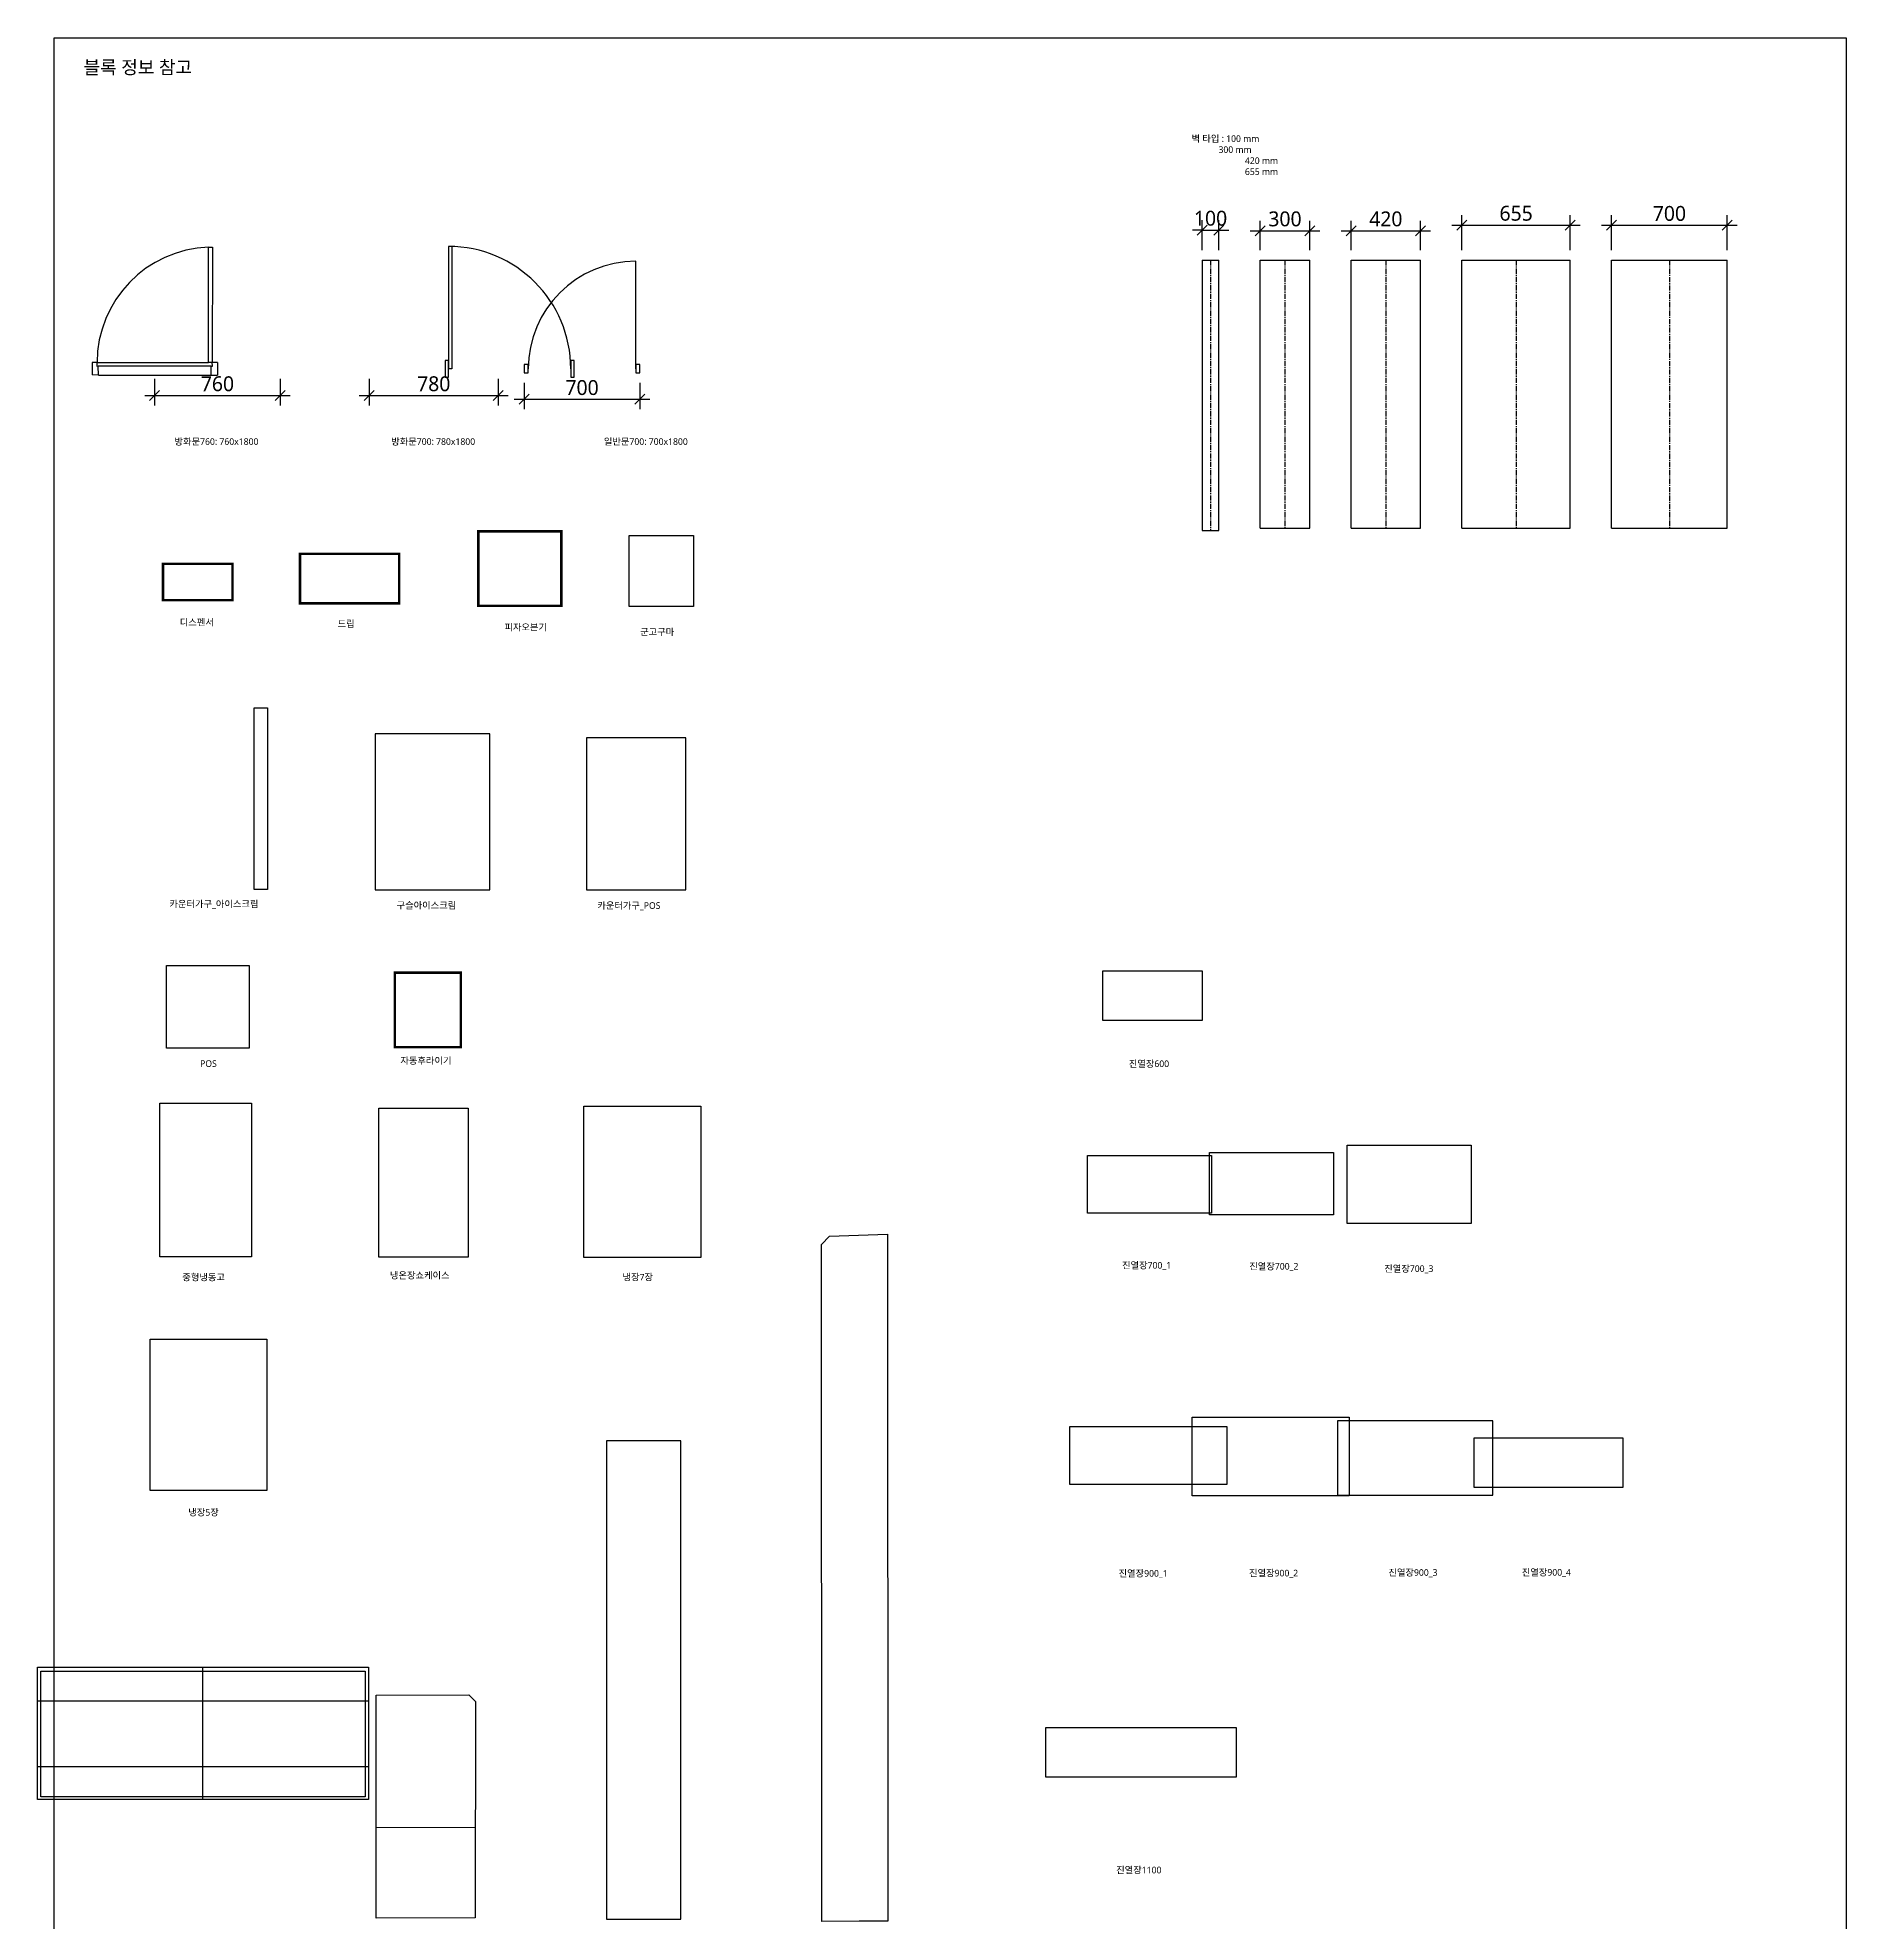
# Model space of a CAD drawing. Header units: millimetres. Extents: x -12197 to 16299, y 121 to 20016.
# Drawn here: x -12197 to -1259, y 7554 to 18950 of the extents above; entities that cross this region are included whole.
import ezdxf

# ---------------------------------------------------------------- set-up
doc = ezdxf.new("R2010")
doc.units = ezdxf.units.MM
doc.linetypes.add('CENTER', pattern=[50.8, 31.75, -6.35, 6.35, -6.35])
doc.layers.get('Defpoints').update_dxf_attribs({"color": 1})
for name, color, linetype in [('Interior - Lamp', 7, 'Continuous'), ('Legend', 7, 'Continuous'), ('PIA0-DIM', 212, 'Continuous'), ('WALL 100 CENTERLINE', 202, 'CENTER'), ('WALL 300 CENTERLINE', 212, 'CENTER'), ('WALL 420 CENTERLINE', 222, 'CENTER'), ('WALL 655 CENTERLINE', 232, 'CENTER'), ('WALL 700 CENTERLINE', 242, 'CENTER'), ('wall_100', 3, 'Continuous'), ('wall_300', 6, 'Continuous'), ('wall_420', 2, 'Continuous'), ('wall_655', 4, 'Continuous'), ('wall_700', 5, 'Continuous'), ('경집기', 151, 'Continuous'), ('곤도라-경량렉', 130, 'Continuous'), ('노벨티', 150, 'Continuous'), ('바닥', 251, 'Continuous'), ('방화문 760x1800', 7, 'Continuous'), ('방화문 780x1800', 7, 'Continuous'), ('일반문 700x1800', 170, 'Continuous'), ('중장비', 211, 'Continuous'), ('카운터가구', 6, 'Continuous'), ('커피', 34, 'Continuous'), ('컨셉장비', 33, 'Continuous')]:
    doc.layers.add(name, color=color, linetype=linetype)
doc.layers.get('바닥').off()
doc.styles.add('맑은고딕_보통', font='malgun.ttf')
doc.dimstyles.new('L-60', dxfattribs={"dimscale": 60, "dimtxt": 1.5, "dimasz": 1, "dimexe": 1, "dimexo": 1, "dimgap": 0.4, "dimtad": 1, "dimdec": 0, "dimrnd": 0.05, "dimdsep": 46, "dimlunit": 6, "dimtxsty": '맑은고딕_보통', "dimblk": 'OBLIQUE', "dimcen": 2.5, "dimdle": 1, "dimclrd": 1, "dimclre": 1, "dimclrt": 3, "dimadec": 0, "dimazin": 0, "dimtfac": 1, "dimtdec": 0, "dimtix": 1, "dimtmove": 2, "dimatfit": 3, "dimldrblk": 'DOT', "dimfxl": 1, "dimlwd": -1, "dimlwe": -1, "dimarcsym": 0})

# ---------------------------------------------------------------- blocks, each defined once
blk = doc.blocks.new('_Oblique')
at = {"color": 0, "linetype": 'ByBlock', "lineweight": -2}
blk.add_line((-0.5, -0.5), (0.5, 0.5), dxfattribs=at)
blk = doc.blocks.new('*D51')
at = {"color": 1, "transparency": 16777216}
for p, q in [((-3644, 17817), (-2869, 17817)), ((-3584, 17665), (-3584, 17877)), ((-2929, 17665), (-2929, 17877))]:
    blk.add_line(p, q, dxfattribs=at)
at = {"layer": 'Defpoints', "color": 0, "transparency": 16777216}
for p in [(-2929, 17817), (-3584, 17605), (-2929, 17605)]:
    blk.add_point(p, dxfattribs=at)
at = {"color": 1, "transparency": 16777216, "xscale": 60, "yscale": 60, "zscale": 60, "rotation": 180}
blk.add_blockref('_Oblique', (-3584, 17817), dxfattribs=at)
at = {"color": 1, "transparency": 16777216, "xscale": 60, "yscale": 60, "zscale": 60}
blk.add_blockref('_Oblique', (-2929, 17817), dxfattribs=at)
at = {"color": 3, "transparency": 16777216, "insert": (-3256, 17888), "char_height": 90, "attachment_point": 5, "style": '맑은고딕_보통'}
blk.add_mtext('655', dxfattribs=at)
blk = doc.blocks.new('_Dot')
at = {"color": 0, "linetype": 'ByBlock', "lineweight": -2}
blk.add_line((-0.5, 0), (-1, 0), dxfattribs=at)
at = {"color": 0, "linetype": 'ByBlock', "const_width": 0.5}
blk.add_lwpolyline([(-0.25, 0, 1), (0.25, 0, 1)], format="xyb", close=True, dxfattribs=at)
blk = doc.blocks.new('*D52')
at = {"color": 1, "transparency": 16777216}
for p, q in [((-5154, 17787), (-5214, 17787)), ((-5154, 17665), (-5154, 17847)), ((-5154, 17787), (-5054, 17787)), ((-5054, 17665), (-5054, 17847)), ((-5054, 17787), (-4994, 17787))]:
    blk.add_line(p, q, dxfattribs=at)
at = {"layer": 'Defpoints', "color": 0, "transparency": 16777216}
for p in [(-5054, 17787), (-5154, 17605), (-5054, 17605)]:
    blk.add_point(p, dxfattribs=at)
at = {"color": 1, "transparency": 16777216, "xscale": 60, "yscale": 60, "zscale": 60}
blk.add_blockref('_Oblique', (-5154, 17787), dxfattribs=at)
at = {"color": 1, "transparency": 16777216, "xscale": 60, "yscale": 60, "zscale": 60, "rotation": 180}
blk.add_blockref('_Oblique', (-5054, 17787), dxfattribs=at)
at = {"color": 3, "transparency": 16777216, "insert": (-5104, 17858), "char_height": 90, "attachment_point": 5, "style": '맑은고딕_보통'}
blk.add_mtext('100', dxfattribs=at)
blk = doc.blocks.new('*D53')
at = {"color": 1, "transparency": 16777216}
for p, q in [((-4864, 17783), (-4444, 17783)), ((-4804, 17665), (-4804, 17843)), ((-4504, 17665), (-4504, 17843))]:
    blk.add_line(p, q, dxfattribs=at)
at = {"layer": 'Defpoints', "color": 0, "transparency": 16777216}
for p in [(-4504, 17783), (-4804, 17605), (-4504, 17605)]:
    blk.add_point(p, dxfattribs=at)
at = {"color": 1, "transparency": 16777216, "xscale": 60, "yscale": 60, "zscale": 60, "rotation": 180}
blk.add_blockref('_Oblique', (-4804, 17783), dxfattribs=at)
at = {"color": 1, "transparency": 16777216, "xscale": 60, "yscale": 60, "zscale": 60}
blk.add_blockref('_Oblique', (-4504, 17783), dxfattribs=at)
at = {"color": 3, "transparency": 16777216, "insert": (-4654, 17854), "char_height": 90, "attachment_point": 5, "style": '맑은고딕_보통'}
blk.add_mtext('300', dxfattribs=at)
blk = doc.blocks.new('*D54')
at = {"color": 1, "transparency": 16777216}
for p, q in [((-4314, 17783), (-3774, 17783)), ((-4254, 17665), (-4254, 17843)), ((-3834, 17665), (-3834, 17843))]:
    blk.add_line(p, q, dxfattribs=at)
at = {"layer": 'Defpoints', "color": 0, "transparency": 16777216}
for p in [(-3834, 17783), (-4254, 17605), (-3834, 17605)]:
    blk.add_point(p, dxfattribs=at)
at = {"color": 1, "transparency": 16777216, "xscale": 60, "yscale": 60, "zscale": 60, "rotation": 180}
blk.add_blockref('_Oblique', (-4254, 17783), dxfattribs=at)
at = {"color": 1, "transparency": 16777216, "xscale": 60, "yscale": 60, "zscale": 60}
blk.add_blockref('_Oblique', (-3834, 17783), dxfattribs=at)
at = {"color": 3, "transparency": 16777216, "insert": (-4044, 17854), "char_height": 90, "attachment_point": 5, "style": '맑은고딕_보통'}
blk.add_mtext('420', dxfattribs=at)
blk = doc.blocks.new('*D55')
at = {"color": 1, "transparency": 16777216}
for p, q in [((-2739, 17817), (-1919, 17817)), ((-2679, 17665), (-2679, 17877)), ((-1979, 17665), (-1979, 17877))]:
    blk.add_line(p, q, dxfattribs=at)
at = {"layer": 'Defpoints', "color": 0, "transparency": 16777216}
for p in [(-1979, 17817), (-2679, 17605), (-1979, 17605)]:
    blk.add_point(p, dxfattribs=at)
at = {"color": 1, "transparency": 16777216, "xscale": 60, "yscale": 60, "zscale": 60, "rotation": 180}
blk.add_blockref('_Oblique', (-2679, 17817), dxfattribs=at)
at = {"color": 1, "transparency": 16777216, "xscale": 60, "yscale": 60, "zscale": 60}
blk.add_blockref('_Oblique', (-1979, 17817), dxfattribs=at)
at = {"color": 3, "transparency": 16777216, "insert": (-2329, 17887), "char_height": 90, "attachment_point": 5, "style": '맑은고딕_보통'}
blk.add_mtext('700', dxfattribs=at)
blk = doc.blocks.new('*U72')
at = {"layer": '방화문 760x1800'}
for p, q in [((-669, -289), (-64, 10)), ((-41, -3), (-652, -306)), ((-628, -354), (-17, -51))]:
    blk.add_line(p, q, dxfattribs=at)
at = {"layer": '방화문 760x1800', "color": 3}
for p, q in [((-34, 0), (-44, 20)), ((-41, -3), (-34, 0)), ((-17, 34), (17, -34)), ((-17, -51), (-41, -3)), ((-17, -51), (17, -34)), ((-696, -303), (-662, -370)), ((-658, -310), (-669, -289)), ((-652, -306), (-658, -310)), ((-628, -354), (-652, -306)), ((-628, -354), (-662, -370))]:
    blk.add_line(p, q, dxfattribs=at)
at = {"layer": '방화문 760x1800', "color": 4}
blk.add_lwpolyline([(-374, 635), (-353, 645), (-44, 20), (-64, 10)], close=True, dxfattribs=at)
at = {"layer": '방화문 760x1800', "color": 3, "ltscale": 1000}
for points in [[(-17, 34), (-44, 20)], [(-669, -289), (-696, -303)]]:
    blk.add_lwpolyline(points, dxfattribs=at)
at = {"layer": '방화문 760x1800', "color": 1, "ltscale": 1000}
blk.add_arc((-43, 20), 698, 118.2771, 206.3435, dxfattribs=at)
blk = doc.blocks.new('*U70')
at = {"layer": '일반문 700x1800', "linetype": 'ByBlock', "ltscale": 300}
for p, q in [((25, 0), (-25, 0)), ((25, -25), (25, 0)), ((0, -25), (-650, -25)), ((-25, 0), (-25, -25)), ((-25, -25), (25, -25)), ((25, -675), (-25, -675)), ((-25, -675), (-25, -700)), ((25, -700), (25, -675)), ((-25, -700), (25, -700))]:
    blk.add_line(p, q, dxfattribs=at)
blk.add_arc((0, -25), 650, 180, 270, dxfattribs=at)
blk = doc.blocks.new('*U71')
at = {"layer": '방화문 780x1800', "ltscale": 400}
blk.add_line((20, 740), (20, 0), dxfattribs=at)
blk.add_lwpolyline([(40, 740), (40, 0), (20, 0)], dxfattribs=at)
for points in [[(20, 50), (0, 50), (0, -50), (20, -50)], [(780, 50), (760, 50), (760, -50), (780, -50)]]:
    blk.add_lwpolyline(points, close=True, dxfattribs=at)
at = {"layer": '방화문 780x1800', "color": 1}
blk.add_arc((20, 0), 740, 0, 90, dxfattribs=at)
blk = doc.blocks.new('*D57')
at = {"layer": 'Defpoints', "color": 0, "transparency": 16777216}
for p in [(-10192, 16948), (-9412, 16948), (-9412, 16787)]:
    blk.add_point(p, dxfattribs=at)
at = {"layer": 'PIA0-DIM', "color": 1, "transparency": 16777216}
for p, q in [((-10192, 16888), (-10192, 16727)), ((-9412, 16888), (-9412, 16727)), ((-10252, 16787), (-9352, 16787))]:
    blk.add_line(p, q, dxfattribs=at)
at = {"layer": 'PIA0-DIM', "color": 1, "transparency": 16777216, "xscale": 60, "yscale": 60, "zscale": 60, "rotation": 180}
blk.add_blockref('_Oblique', (-10192, 16787), dxfattribs=at)
at = {"layer": 'PIA0-DIM', "color": 1, "transparency": 16777216, "xscale": 60, "yscale": 60, "zscale": 60}
blk.add_blockref('_Oblique', (-9412, 16787), dxfattribs=at)
at = {"layer": 'PIA0-DIM', "color": 3, "transparency": 16777216, "insert": (-9802, 16857), "char_height": 90, "attachment_point": 5, "style": '맑은고딕_보통'}
blk.add_mtext('780', dxfattribs=at)
blk = doc.blocks.new('*D58')
at = {"layer": 'Defpoints', "color": 0, "transparency": 16777216}
for p in [(-11490, 16948), (-10730, 16948), (-10730, 16786)]:
    blk.add_point(p, dxfattribs=at)
at = {"layer": 'PIA0-DIM', "color": 1, "transparency": 16777216}
for p, q in [((-11490, 16888), (-11490, 16726)), ((-10730, 16888), (-10730, 16726)), ((-11550, 16786), (-10670, 16786))]:
    blk.add_line(p, q, dxfattribs=at)
at = {"layer": 'PIA0-DIM', "color": 1, "transparency": 16777216, "xscale": 60, "yscale": 60, "zscale": 60, "rotation": 180}
blk.add_blockref('_Oblique', (-11490, 16786), dxfattribs=at)
at = {"layer": 'PIA0-DIM', "color": 1, "transparency": 16777216, "xscale": 60, "yscale": 60, "zscale": 60}
blk.add_blockref('_Oblique', (-10730, 16786), dxfattribs=at)
at = {"layer": 'PIA0-DIM', "color": 3, "transparency": 16777216, "insert": (-11110, 16857), "char_height": 90, "attachment_point": 5, "style": '맑은고딕_보통'}
blk.add_mtext('760', dxfattribs=at)
blk = doc.blocks.new('*D59')
at = {"layer": 'Defpoints', "color": 0, "transparency": 16777216}
for p in [(-9255, 16923), (-8555, 16923), (-8555, 16764)]:
    blk.add_point(p, dxfattribs=at)
at = {"layer": 'PIA0-DIM', "color": 1, "transparency": 16777216}
for p, q in [((-9315, 16764), (-8495, 16764)), ((-9255, 16863), (-9255, 16704)), ((-8555, 16863), (-8555, 16704))]:
    blk.add_line(p, q, dxfattribs=at)
at = {"layer": 'PIA0-DIM', "color": 1, "transparency": 16777216, "xscale": 60, "yscale": 60, "zscale": 60, "rotation": 180}
blk.add_blockref('_Oblique', (-9255, 16764), dxfattribs=at)
at = {"layer": 'PIA0-DIM', "color": 1, "transparency": 16777216, "xscale": 60, "yscale": 60, "zscale": 60}
blk.add_blockref('_Oblique', (-8555, 16764), dxfattribs=at)
at = {"layer": 'PIA0-DIM', "color": 3, "transparency": 16777216, "insert": (-8905, 16834), "char_height": 90, "attachment_point": 5, "style": '맑은고딕_보통'}
blk.add_mtext('700', dxfattribs=at)
blk = doc.blocks.new('카운터가구_아이스크림 600x1100x1100')
at = {"layer": '카운터가구', "lineweight": -3, "ltscale": 300}
blk.add_lwpolyline([(-40, 500), (-40, 550), (40, 550), (40, -550), (-40, -550), (-40, -500), (-40, -500), (-40, 500)], close=True, dxfattribs=at)
blk = doc.blocks.new('디스펜서 420x220x500')
at = {"layer": '커피', "lineweight": -3, "const_width": 15}
blk.add_lwpolyline([(210, 110), (210, -110), (-210, -110), (-210, 110)], close=True, dxfattribs=at)
blk = doc.blocks.new('드립 600x300x550')
at = {"layer": '커피', "lineweight": -3, "const_width": 15}
blk.add_lwpolyline([(300, 150), (300, -150), (-300, -150), (-300, 150)], close=True, dxfattribs=at)
blk = doc.blocks.new('피자오븐기 502x450x400')
at = {"layer": '컨셉장비', "lineweight": -3, "const_width": 15}
blk.add_lwpolyline([(251, 225), (-251, 225), (-251, -225), (251, -225)], close=True, dxfattribs=at)
blk = doc.blocks.new('군고구마 390x429x400')
at = {"layer": '경집기', "lineweight": -3}
blk.add_lwpolyline([(-195, -215), (-195, 215), (195, 215), (195, -215)], close=True, dxfattribs=at)
blk = doc.blocks.new('구슬아이스크림 694x944x1250')
at = {"layer": '경집기', "color": 161, "lineweight": -3}
blk.add_lwpolyline([(-347, 472), (-347, -472), (347, -472), (347, 472)], close=True, dxfattribs=at)
blk = doc.blocks.new('POS 500x500x400')
at = {"layer": '경집기'}
blk.add_lwpolyline([(-250, 250), (250, 250), (250, -250), (-250, -250)], close=True, dxfattribs=at)
blk = doc.blocks.new('카운터가구_POS 600x920x1100')
at = {"layer": '카운터가구', "ltscale": 300}
blk.add_lwpolyline([(300, 460), (-300, 460), (-300, -460), (300, -460)], close=True, dxfattribs=at)
blk = doc.blocks.new('카운터가구_접이식 600x1350x1100')
at = {"layer": '카운터가구', "ltscale": 300}
for points in [[(-300, 674), (260, 676), (300, 636), (299, -673), (-300, -675), (-300, 674)], [(-300, -126), (299, -124)]]:
    blk.add_lwpolyline(points, dxfattribs=at)
blk = doc.blocks.new('벽장 450x2892x2000')
at = {"layer": '카운터가구', "ltscale": 300}
blk.add_lwpolyline([(225, 1446), (-225, 1446), (-225, -1446), (225, -1446)], close=True, dxfattribs=at)
blk = doc.blocks.new('자동후라이기 400x450x500')
at = {"layer": '컨셉장비', "lineweight": -3, "const_width": 15}
blk.add_lwpolyline([(-200, 225), (-200, -225), (200, -225), (200, 225)], close=True, dxfattribs=at)
blk = doc.blocks.new('중형냉동고 555x930x840')
at = {"layer": '경집기', "lineweight": -3}
blk.add_lwpolyline([(-277.5, -465), (-277.5, 465), (277.5, 465), (277.5, -465)], close=True, dxfattribs=at)
blk = doc.blocks.new('냉온장쇼케이스 540x900x1510')
at = {"layer": '중장비', "linetype": 'ByBlock', "lineweight": -3, "ltscale": 300}
blk.add_lwpolyline([(270, 450), (270, -450), (-270, -450), (-270, 450)], close=True, dxfattribs=at)
blk = doc.blocks.new('냉장7장 706x915x2000')
at = {"layer": '중장비', "linetype": 'ByBlock', "lineweight": -3, "ltscale": 300}
blk.add_lwpolyline([(-353, 457.5), (353, 457.5), (353, -457.5), (-353, -457.5)], close=True, dxfattribs=at)
blk = doc.blocks.new('냉장5장 502x450x400')
at = {"layer": '중장비', "linetype": 'ByBlock', "lineweight": -3, "ltscale": 300}
blk.add_lwpolyline([(-353, 457.5), (353, 457.5), (353, -457.5), (-353, -457.5)], close=True, dxfattribs=at)
blk = doc.blocks.new('서랍형노벨티평대 2000x800x815')
at = {"layer": '경집기', "lineweight": -3}
for points in [[(-976, 377), (984, 377), (984, -383), (-976, -383)], [(-996, 197), (1004, 197), (1004, -203), (-996, -203)]]:
    blk.add_lwpolyline(points, close=True, dxfattribs=at)
at = {"layer": '노벨티', "color": 150, "lineweight": -3, "ltscale": 300}
blk.add_line((3, -400), (3, 400), dxfattribs=at)
blk.add_lwpolyline([(-996, 401), (1004, 401), (1004, -399), (-996, -399)], close=True, dxfattribs=at)
blk = doc.blocks.new('낮은시식대')
at = {"layer": '카운터가구', "lineweight": -3}
blk.add_lwpolyline([(31, -2081), (-194, -2082), (-197, 2011), (-147, 2062), (203, 2074), (206, -2081), (31, -2081), (31, -2081)], dxfattribs=at)
blk = doc.blocks.new('진열장 700x375x1600')
at = {"layer": '곤도라-경량렉', "lineweight": -3, "ltscale": 400}
blk.add_lwpolyline([(374, 185), (374, -190), (-376, -190), (-376, 185)], close=True, dxfattribs=at)
blk = doc.blocks.new('진열장 700x350x1600')
at = {"layer": '곤도라-경량렉', "lineweight": -3, "ltscale": 400}
blk.add_lwpolyline([(-378, -176), (-378, 174), (372, 174), (372, -176)], close=True, dxfattribs=at)
blk = doc.blocks.new('진열장 900x350x1600')
at = {"layer": '곤도라-경량렉', "lineweight": -3, "ltscale": 400}
blk.add_lwpolyline([(475, 177), (475, -173), (-475, -173), (-475, 177)], close=True, dxfattribs=at)
blk = doc.blocks.new('진열장 900x450x1600')
at = {"layer": '곤도라-경량렉', "lineweight": -3, "ltscale": 400}
blk.add_lwpolyline([(475, 237.5), (475, -237.5), (-475, -237.5), (-475, 237.5)], close=True, dxfattribs=at)
blk = doc.blocks.new('진열장 750x475x1600')
at = {"layer": '곤도라-경량렉', "lineweight": -3, "ltscale": 400}
blk.add_lwpolyline([(375, 237.5), (375, -237.5), (-375, -237.5), (-375, 237.5)], close=True, dxfattribs=at)
blk = doc.blocks.new('진열장 900x450x2040')
at = {"layer": '곤도라-경량렉', "lineweight": -3, "ltscale": 400}
blk.add_lwpolyline([(-470, 232), (-470, -218), (470, -218), (470, 232)], close=True, dxfattribs=at)
blk = doc.blocks.new('진열장 900x300x1600')
at = {"layer": '곤도라-경량렉', "lineweight": -3, "ltscale": 400}
blk.add_lwpolyline([(-450, 150), (450, 150), (450, -150), (-450, -150), (-450, 150)], dxfattribs=at)
blk = doc.blocks.new('진열장 1100x300x1600')
at = {"layer": '곤도라-경량렉', "lineweight": -3, "ltscale": 400}
blk.add_lwpolyline([(575, 150), (575, -150), (-575, -150), (-575, 150), (575, 150)], dxfattribs=at)
blk = doc.blocks.new('진열장 600x300x1600')
at = {"layer": '곤도라-경량렉', "lineweight": -3, "ltscale": 400}
blk.add_lwpolyline([(297, 148), (297, -152), (-303, -152), (-303, 148), (297, 148)], dxfattribs=at)

msp = doc.modelspace()

# ---------------------------------------------------------------- linework, layer by layer
at = {"layer": 'Legend'}
msp.add_lwpolyline([(-12098.4, 18950.3), (-1259.2, 18950.3), (-1259.2, 121.3), (-12098.4, 121.3)], close=True, dxfattribs=at)
at = {"layer": 'WALL 100 CENTERLINE'}
msp.add_line((-5104, 17605.2), (-5104, 15971), dxfattribs=at)
at = {"layer": 'WALL 300 CENTERLINE'}
msp.add_line((-4654, 17605.2), (-4654, 15985.1), dxfattribs=at)
at = {"layer": 'WALL 420 CENTERLINE'}
msp.add_line((-4044, 17605.2), (-4044, 15985.1), dxfattribs=at)
at = {"layer": 'WALL 655 CENTERLINE'}
msp.add_line((-3256.5, 17605.2), (-3256.5, 15985.1), dxfattribs=at)
at = {"layer": 'WALL 700 CENTERLINE'}
msp.add_line((-2329, 17604.7), (-2329, 15984.6), dxfattribs=at)
at = {"layer": 'wall_100'}
for p, q in [((-5154, 17605.2), (-5154, 15971)), ((-5154, 17605.2), (-5054, 17605.2)), ((-5054, 15971), (-5054, 17605.2)), ((-5154, 15971), (-5054, 15971))]:
    msp.add_line(p, q, dxfattribs=at)
at = {"layer": 'wall_300', "ltscale": 2}
for p, q in [((-4804, 15985.1), (-4804, 17605.2)), ((-4504, 15985.1), (-4504, 17605.2))]:
    msp.add_line(p, q, dxfattribs=at)
at = {"layer": 'wall_300'}
for p, q in [((-4804, 17605.2), (-4504, 17605.2)), ((-4804, 15985.1), (-4504, 15985.1))]:
    msp.add_line(p, q, dxfattribs=at)
at = {"layer": 'wall_420'}
for p, q in [((-4254, 15985.1), (-4254, 17605.2)), ((-4254, 17605.2), (-3834, 17605.2)), ((-3834, 15985.1), (-3834, 17605.2)), ((-4254, 15985.1), (-3834, 15985.1))]:
    msp.add_line(p, q, dxfattribs=at)
at = {"layer": 'wall_655'}
for p, q in [((-3584, 15985.1), (-3584, 17605.2)), ((-3584, 17605.2), (-2929, 17605.2)), ((-2929, 15985.1), (-2929, 17604.7)), ((-3584, 15985.1), (-2929, 15985.1))]:
    msp.add_line(p, q, dxfattribs=at)
at = {"layer": 'wall_700'}
for p, q in [((-2679, 15984.6), (-2679, 17604.7)), ((-2679, 17604.7), (-1979, 17604.7)), ((-1979, 15984.6), (-1979, 17604.2)), ((-2679, 15984.6), (-1979, 15984.6))]:
    msp.add_line(p, q, dxfattribs=at)

# ---------------------------------------------------------------- block references
for name, p in [('카운터가구_아이스크림 600x1100x1100', (-10847.5, 14348.3)), ('카운터가구_POS 600x920x1100', (-8577.1, 14257.1)), ('진열장 600x300x1600', (-5451.5, 13159.8)), ('진열장 750x475x1600', (-3903.4, 12016.6)), ('진열장 700x350x1600', (-5469.6, 12017.2)), ('벽장 450x2892x2000', (-8532, 9018.7)), ('카운터가구_접이식 600x1350x1100', (-9849.7, 8253))]:
    msp.add_blockref(name, p)
at = {"layer": 'Interior - Lamp'}
for name, p in [('피자오븐기 502x450x400', (-9280.9, 15740)), ('군고구마 390x429x400', (-8426, 15725.8)), ('디스펜서 420x220x500', (-11229.2, 15658.8)), ('드립 600x300x550', (-10310.5, 15679.4)), ('구슬아이스크림 694x944x1250', (-9809.4, 14269)), ('POS 500x500x400', (-11167.4, 13089.1)), ('자동후라이기 400x450x500', (-9837.5, 13070.9)), ('중형냉동고 555x930x840', (-11180.6, 12042.4)), ('냉온장쇼케이스 540x900x1510', (-9863.3, 12026.7)), ('냉장7장 706x915x2000', (-8540.4, 12031)), ('진열장 700x375x1600', (-4734.6, 12022.8)), ('낮은시식대', (-7260.8, 9641)), ('냉장5장 502x450x400', (-11163.6, 10622.1)), ('진열장 900x450x1600', (-4741.1, 10370.6)), ('진열장 900x350x1600', (-5480.7, 10374.8)), ('진열장 900x450x2040', (-3866.8, 10354)), ('진열장 900x300x1600', (-3060, 10332.7)), ('서랍형노벨티평대 2000x800x815', (-11201.3, 8695.9)), ('진열장 1100x300x1600', (-5524.9, 8582))]:
    msp.add_blockref(name, p, dxfattribs=at)
at = {"layer": 'wall_300'}
msp.add_blockref('*U71', (-9733.1, 16948.1), dxfattribs=at)
at = {"layer": '바닥'}
for name, p, rotation in [('*U72', (-11110.4, 16948.1), 333.635147275637), ('*U70', (-8555.1, 16948.1), 270)]:
    msp.add_blockref(name, p, dxfattribs=dict(at, rotation=rotation))

# ---------------------------------------------------------------- texts
at = {"attachment_point": 1, "style": '맑은고딕_보통'}
for s, insert, char_height in [('블록 정보 참고', (-11919.8, 18811), 80), ('벽 타입 : 100 mm\\P            300 mm\\P^I            420 mm^J^I            655 mm', (-5218.8, 18360.1), 40), ('방화문760: 760x1800', (-11369.5, 16528), 40), ('방화문700: 780x1800', (-10059.1, 16528), 40), ('일반문700: 700x1800', (-8773, 16528), 40), ('디스펜서', (-11337.8, 15435.1), 40), ('드립', (-10383.5, 15426.1), 40), ('피자오븐기', (-9374.7, 15405.4), 40), ('군고구마', (-8553.8, 15377), 40), ('카운터가구_아이스크림', (-11400.3, 13731.8), 40), ('구슬아이스크림', (-10026.4, 13723.6), 40), ('카운터가구_POS', (-8812.5, 13722.3), 40), ('POS', (-11214.8, 12766.6), 40), ('자동후라이기', (-10003.7, 12784.4), 40), ('진열장600', (-5598.4, 12765.3), 40), ('진열장700_1', (-5639.3, 11546.7), 40), ('진열장700_2', (-4869.7, 11540.6), 40), ('진열장700_3', (-4053.4, 11526.5), 40), ('중형냉동고', (-11322.3, 11474.6), 40), ('냉온장쇼케이스', (-10066.8, 11485.9), 40), ('냉장7장', (-8660.2, 11475), 40), ('냉장5장', (-11286.5, 10052.8), 40), ('진열장900_1', (-5660.2, 9683.5), 40), ('진열장900_2', (-4871.4, 9685.2), 40), ('진열장900_3', (-4028.4, 9688.8), 40), ('진열장900_4', (-3221.7, 9689.9), 40), ('진열장1100', (-5674.7, 7889.7), 40)]:
    msp.add_mtext(s, dxfattribs=dict(at, insert=insert, char_height=char_height))

# ---------------------------------------------------------------- dimensions: what is measured, and where the dimension line sits
for base, p1, p2, picture, middle in [((-5054, 17787.1), (-5154, 17605.2), (-5054, 17605.2), '*D52', (-5104, 17857.8)), ((-4504, 17783.1), (-4804, 17605.2), (-4504, 17605.2), '*D53', (-4654, 17853.6)), ((-3834, 17783.1), (-4254, 17605.2), (-3834, 17605.2), '*D54', (-4044, 17853.6)), ((-2929, 17817.3), (-3584, 17605.2), (-2929, 17605.2), '*D51', (-3256.5, 17887.8)), ((-1979, 17816.8), (-2679, 17604.7), (-1979, 17604.7), '*D55', (-2329, 17887.3))]:
    dim = msp.add_linear_dim(base=base, p1=p1, p2=p2, dimstyle='L-60', override={"dimfxl": 0, "dimarcsym": 1})
    dim.commit()
    dim.dimension.update_dxf_attribs({"geometry": picture, "text_midpoint": middle})
at = {"layer": 'PIA0-DIM'}
for base, p1, p2, picture, middle in [((-10730.4, 16786.5), (-11490.4, 16948.1), (-10730.4, 16948.1), '*D58', (-11110.4, 16857)), ((-9412.2, 16786.8), (-10192.2, 16948.1), (-9412.2, 16948.1), '*D57', (-9802.2, 16857.3)), ((-8555.1, 16763.6), (-9255.1, 16923.1), (-8555.1, 16923.1), '*D59', (-8905.1, 16834.1))]:
    dim = msp.add_linear_dim(base=base, p1=p1, p2=p2, dimstyle='L-60', dxfattribs=at)
    dim.commit()
    dim.dimension.update_dxf_attribs({"geometry": picture, "text_midpoint": middle})

doc.saveas('drawing.dxf')
